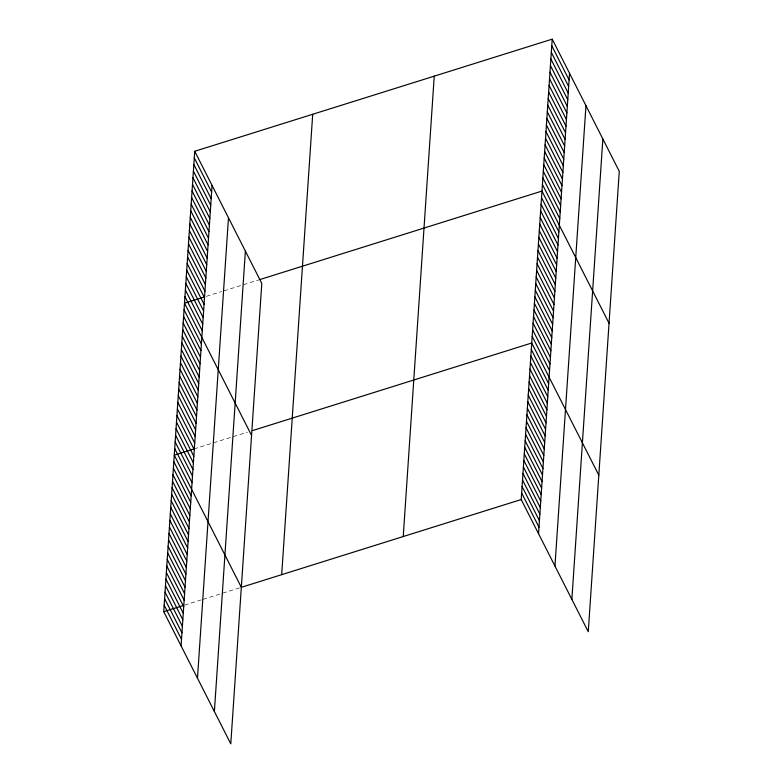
<?xml version="1.0" encoding="UTF-8"?>
<svg xmlns="http://www.w3.org/2000/svg" width="783" height="783" viewBox="0 0 783 783"><rect width="100%" height="100%" fill="white"/><g stroke="black" fill="none" stroke-linecap="round" stroke-linejoin="round"><path stroke-width="0.59" stroke-dasharray="3.92 2.94" d="M206.34 296.346L221.638 291.55M223.821 290.865L241.301 285.384M243.484 284.699L258.772 279.903M193.93 448.962L211.41 443.481M213.593 442.796L231.063 437.315M233.256 436.63L247.448 432.177M184.485 605.151L201.955 599.67M203.051 599.328L221.618 593.504M222.715 593.162L240.185 587.681"/><path stroke-width="1.17" d="M194.732 151.276L261.796 283.466L230.789 743.85L163.725 611.66L194.732 151.276L552.211 39.15L619.275 171.34L588.268 631.724L521.204 499.534L552.211 39.15M181.069 645.838L212.066 185.454M197.473 678.176L228.479 217.801M214.385 711.502L245.382 251.128M281.694 574.653L312.701 114.279M403.235 536.531L434.242 76.157M538.547 533.712L569.544 73.328M554.951 566.05L585.958 105.676M571.864 599.377L602.861 138.992M204.157 297.041L184.494 303.207L251.558 435.397M259.868 279.56L541.983 191.072L609.047 323.271M193.93 448.962L174.266 455.129L241.33 587.319M252.909 430.464L531.745 343.003L598.809 475.193M163.725 611.66L183.388 605.494M242.368 586.996L521.204 499.534M551.761 45.757L569.104 79.935M551.32 52.363L568.654 86.541M550.87 58.97L568.213 93.148M550.429 65.576L567.773 99.744M549.989 72.173L567.323 106.351M549.539 78.78L566.882 112.958M549.098 85.386L566.432 119.564M548.648 91.993L565.992 126.171M548.208 98.599L565.541 132.777M547.757 105.206L565.101 139.384M547.317 111.812L564.651 145.99M546.867 118.419L564.21 152.597M546.426 125.026L563.77 159.194M545.986 131.622L563.32 165.8M545.536 138.229L562.879 172.407M545.095 144.835L562.429 179.013M544.645 151.442L561.988 185.62M544.205 158.049L561.538 192.227M543.754 164.655L561.098 198.833M543.314 171.262L560.648 205.44M542.864 177.868L560.207 212.046M542.423 184.475L559.767 218.653M541.533 197.678L558.876 231.856M541.092 204.285L558.426 238.463M540.642 210.891L557.985 245.069M540.201 217.498L557.535 251.676M539.751 224.104L557.095 258.282M539.311 230.711L556.644 264.889M538.861 237.318L556.204 271.495M538.42 243.924L555.764 278.102M537.98 250.521L555.313 284.699M537.53 257.127L554.873 291.305M537.089 263.734L554.423 297.912M536.639 270.341L553.982 304.518M536.198 276.947L553.532 311.125M535.748 283.554L553.092 317.732M535.308 290.16L552.641 324.338M534.858 296.767L552.201 330.945M534.417 303.373L551.761 337.551M533.977 309.97L551.31 344.148M533.526 316.577L550.87 350.755M533.086 323.183L550.42 357.361M532.636 329.79L549.979 363.968M532.195 336.396L549.529 370.574M531.305 349.521L548.648 383.699M530.874 356.05L548.208 390.228M530.434 362.568L547.767 396.746M529.993 369.087L547.327 403.265M529.553 375.615L546.896 409.793M529.112 382.133L546.456 416.311M528.672 388.652L546.015 422.83M528.231 395.18L545.575 429.358M527.791 401.699L545.134 435.877M527.36 408.227L544.694 442.405M526.92 414.745L544.254 448.923M526.479 421.264L543.813 455.442M526.039 427.792L543.382 461.97M525.599 434.311L542.942 468.488M525.158 440.829L542.502 475.007M524.718 447.357L542.061 481.535M524.277 453.876L541.621 488.054M523.847 460.404L541.18 494.572M523.406 466.922L540.74 501.1M522.966 473.441L540.299 507.619M522.525 479.969L539.869 514.147M522.085 486.488L539.428 520.666M521.644 493.006L538.988 527.184M194.282 157.882L211.625 192.06M193.841 164.489L211.175 198.667M193.391 171.095L210.735 205.273M192.951 177.702L210.284 211.88M192.501 184.308L209.844 218.486M192.06 190.905L209.394 225.083M191.61 197.512L208.953 231.69M191.169 204.118L208.513 238.296M190.729 210.725L208.063 244.903M190.279 217.331L207.622 251.509M189.838 223.938L207.172 258.116M189.388 230.545L206.732 264.723M188.948 237.151L206.281 271.329M188.497 243.758L205.841 277.936M188.057 250.354L205.391 284.532M187.607 256.961L204.95 291.139M187.166 263.568L204.51 297.746M186.726 270.174L204.06 304.352M186.276 276.781L203.619 310.959M185.835 283.387L203.169 317.565M185.385 289.994L202.728 324.172M184.945 296.6L202.278 330.778M184.054 309.804L201.388 343.982M183.604 316.41L200.947 350.588M183.163 323.017L200.507 357.195M182.723 329.623L200.056 363.801M182.273 336.23L199.616 370.408M181.832 342.837L199.166 377.014M181.382 349.443L198.725 383.621M180.942 356.05L198.275 390.228M180.491 362.656L197.835 396.834M180.051 369.253L197.385 403.431M179.601 375.86L196.944 410.038M179.16 382.466L196.504 416.644M178.72 389.073L196.053 423.251M178.27 395.679L195.613 429.857M177.829 402.286L195.163 436.464M177.379 408.892L194.722 443.07M176.938 415.499L194.272 449.677M176.488 422.106L193.832 456.283M176.048 428.702L193.381 462.88M175.598 435.309L192.941 469.487M175.157 441.915L192.501 476.093M174.717 448.522L192.05 482.7M173.826 461.647L191.169 495.825M173.386 468.175L190.729 502.353M172.945 474.694L190.289 508.872M172.514 481.222L189.848 515.39M172.074 487.74L189.408 521.918M171.634 494.259L188.967 528.437M171.193 500.787L188.537 534.965M170.753 507.306L188.096 541.484M170.312 513.824L187.656 548.002M169.872 520.352L187.215 554.53M169.431 526.871L186.775 561.049M169.001 533.389L186.334 567.567M168.56 539.918L185.894 574.096M168.12 546.436L185.454 580.614M167.679 552.964L185.023 587.142M167.239 559.483L184.582 593.661M166.799 566.001L184.142 600.179M166.358 572.53L183.702 606.708M165.918 579.048L183.261 613.226M165.487 585.567L182.821 619.745M165.047 592.095L182.38 626.273M164.606 598.613L181.94 632.791M164.166 605.142L181.509 639.31"/></g></svg>
